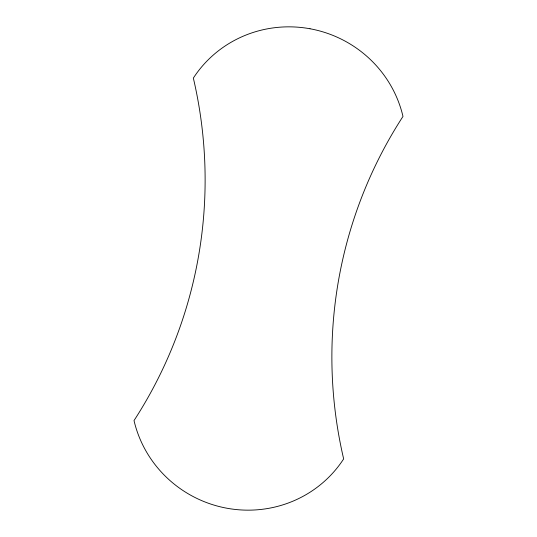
<?xml version="1.0" encoding="UTF-8"?>
<svg xmlns="http://www.w3.org/2000/svg" width="537" height="537" viewBox="0 0 537 537"><rect width="100%" height="100%" fill="white"/><g stroke="black" fill="none" stroke-linecap="round" stroke-linejoin="round"><path stroke-width="0.81" d="M310.03 28.763A115.549 112.851 21.8 0 0 193.347 78.087A462.189 451.409 21.8 0 1 134.015 420.565A115.549 112.851 21.8 0 0 226.97 508.237A115.549 112.851 21.8 0 0 343.653 458.913A462.189 451.409 21.8 0 1 402.985 116.435A115.549 112.851 21.8 0 0 310.03 28.763"/></g></svg>
